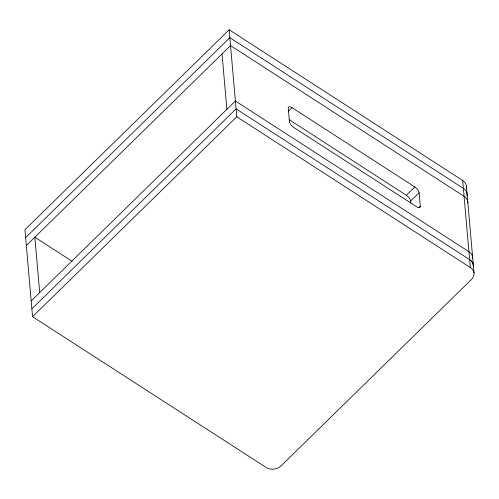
<?xml version="1.0" encoding="UTF-8"?>
<svg xmlns="http://www.w3.org/2000/svg" width="499" height="499" viewBox="0 0 499 499"><rect width="100%" height="100%" fill="white"/><g stroke="black" fill="none" stroke-linecap="round" stroke-linejoin="round"><path stroke-width="0.75" d="M229.153 29.778L24.95 229.708L32.56 316.715L266.123 467.432A10.56 8.433 -5 0 0 280.981 465.966L471.574 279.365A10.56 8.433 -5 0 0 470.326 267.501L462.71 180.495L229.153 29.778L236.763 116.785L32.56 316.715M25.642 237.624L229.846 37.693L463.403 188.41A10.56 8.433 -5 0 1 466.977 196.244M26.335 245.539L230.538 45.609L464.095 196.325A10.56 8.433 -5 0 1 467.825 203.056M31.181 300.928L235.385 100.998L468.941 251.714A10.56 8.433 -5 0 1 472.672 258.445M31.874 308.844L236.071 108.869L469.634 259.63A10.56 8.433 -5 0 1 473.364 266.36A10.56 8.433 -5 0 0 469.634 259.586M288.285 111.321L292.009 107.672L414.831 186.932A5.277 2.277 45.6 0 1 419.135 192.695L420.314 206.149L418.717 207.709M289.383 119.797L406.323 195.259L414.831 186.932M410.82 203.268L410.627 201.022L419.135 192.695M236.763 116.785L470.326 267.501M72.168 261.289L34.843 237.206L39.689 292.601M466.415 186.121L474.025 273.128M222.03 53.936L226.877 109.331M462.71 180.495A10.56 8.433 -5 0 1 466.284 188.329M406.323 195.259A5.277 2.277 45.6 0 1 410.627 201.022M292.009 107.672A5.277 2.277 45.6 0 0 288.26 108.239L289.439 121.694A5.277 2.277 45.6 0 0 293.743 127.457L416.559 206.717A5.277 2.277 45.6 0 0 420.314 206.149"/></g></svg>
